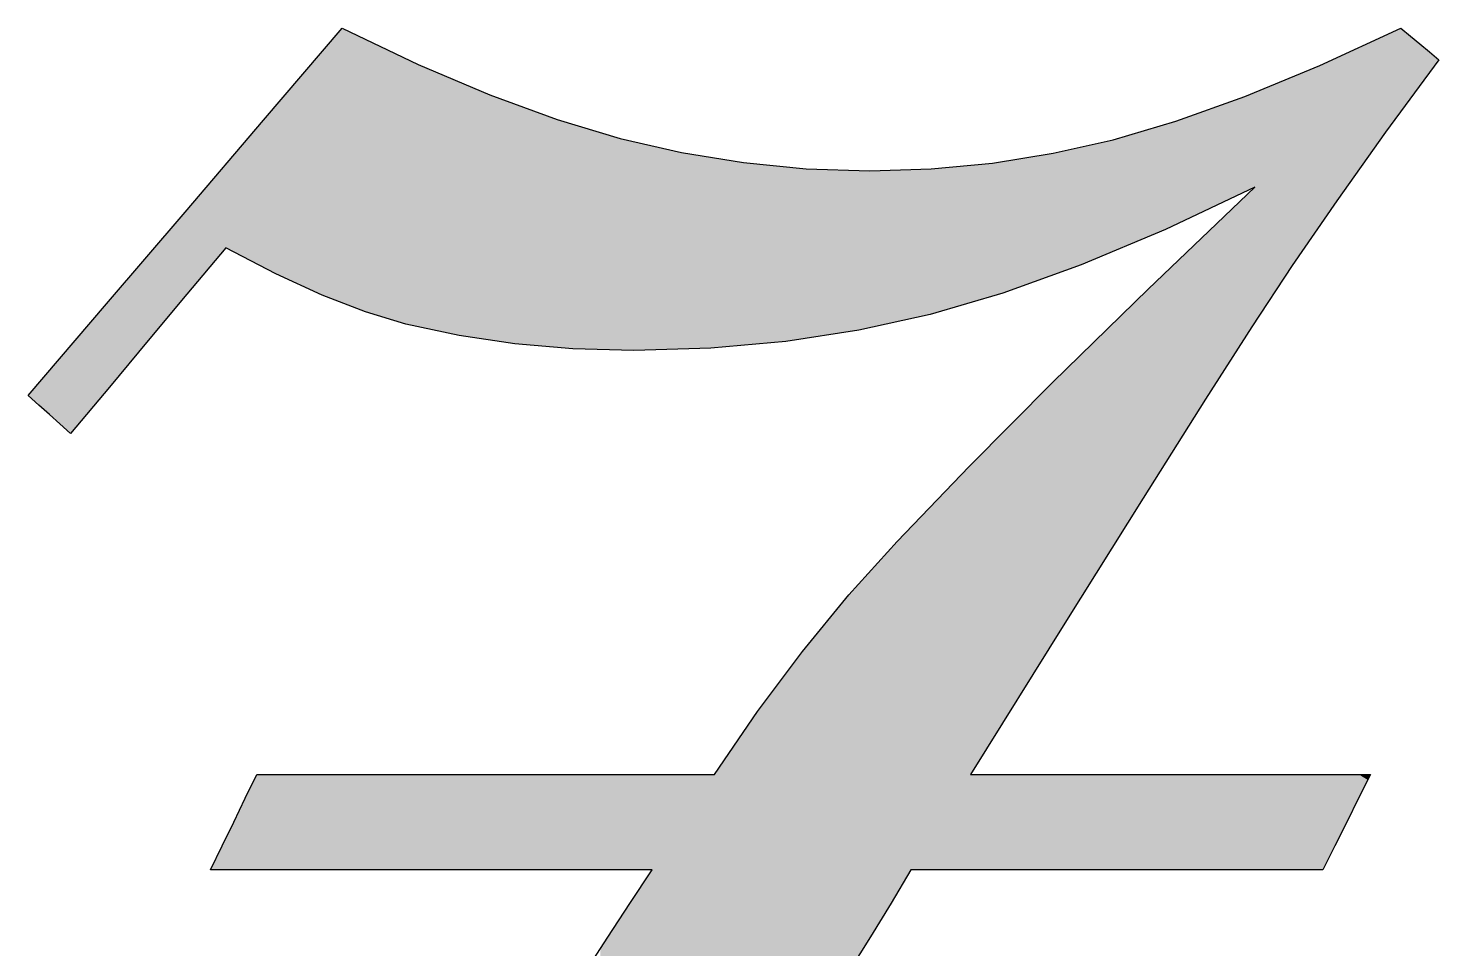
# Model space of a CAD drawing. Extents: x 71.7 to 141.5, y 142.1 to 180.9.
# Drawn here: x 103.83 to 114.95, y 173.63 to 180.89 of the extents above; entities that cross this region are included whole.
import ezdxf

# ---------------------------------------------------------------- set-up
doc = ezdxf.new("R2010")
doc.units = 0
doc.layers.add('SVG8', color=7, linetype='CONTINUOUS')

# ---------------------------------------------------------------- blocks, each defined once
blk = doc.blocks.new('*U4')
at = {"layer": 'SVG8', "color": 7}
for points in [[(106.308, 178.723), (106.151, 180.703), (106.308, 180.887)], [(106.308, 178.723), (106.308, 180.887), (106.359, 178.703)], [(106.359, 178.703), (106.308, 180.887), (106.359, 180.863)], [(106.359, 178.703), (106.359, 180.863), (106.404, 178.686)], [(106.404, 178.686), (106.359, 180.863), (106.404, 180.841)], [(106.404, 178.686), (106.404, 180.841), (106.492, 178.652)], [(106.492, 178.652), (106.404, 180.841), (106.492, 180.799)], [(114.528, 180.068), (114.41, 180.778), (114.528, 180.832)], [(114.649, 180.233), (114.528, 180.832), (114.649, 180.887)], [(114.528, 180.068), (114.528, 180.832), (114.649, 180.233)], [(114.649, 180.233), (114.649, 180.887), (114.653, 180.238)], [(114.653, 180.238), (114.649, 180.887), (114.653, 180.884)], [(114.653, 180.238), (114.653, 180.884), (114.724, 180.334)], [(114.724, 180.334), (114.653, 180.884), (114.724, 180.825)], [(114.724, 180.334), (114.724, 180.825), (114.727, 180.338)], [(114.727, 180.338), (114.724, 180.825), (114.727, 180.823)], [(114.727, 180.338), (114.727, 180.823), (114.798, 180.436)], [(114.798, 180.436), (114.727, 180.823), (114.798, 180.763)], [(106.151, 178.784), (106.139, 180.69), (106.151, 180.703)], [(106.151, 178.784), (106.151, 180.703), (106.308, 178.723)], [(106.492, 178.652), (106.492, 180.799), (106.503, 178.648)], [(106.503, 178.648), (106.492, 180.799), (106.503, 180.794)], [(106.503, 178.648), (106.503, 180.794), (106.537, 178.638)], [(106.537, 178.638), (106.503, 180.794), (106.537, 180.778)], [(106.537, 178.638), (106.537, 180.778), (106.753, 178.572)], [(106.753, 178.572), (106.537, 180.778), (106.753, 180.675)], [(114.316, 179.771), (114.222, 180.691), (114.316, 180.734)], [(114.388, 179.872), (114.316, 180.734), (114.388, 180.767)], [(114.316, 179.771), (114.316, 180.734), (114.388, 179.872)], [(114.392, 179.878), (114.388, 180.767), (114.392, 180.769)], [(114.388, 179.872), (114.388, 180.767), (114.392, 179.878)], [(114.41, 179.903), (114.392, 180.769), (114.41, 180.778)], [(114.392, 179.878), (114.392, 180.769), (114.41, 179.903)], [(114.41, 179.903), (114.41, 180.778), (114.528, 180.068)], [(114.798, 180.436), (114.798, 180.763), (114.8, 180.438)], [(114.8, 180.438), (114.798, 180.763), (114.8, 180.761)], [(114.8, 180.438), (114.8, 180.761), (114.873, 180.537)], [(114.873, 180.537), (114.8, 180.761), (114.873, 180.7)], [(106.06, 178.826), (105.989, 180.514), (106.06, 180.597)], [(106.138, 178.79), (106.06, 180.597), (106.138, 180.689)], [(106.06, 178.826), (106.06, 180.597), (106.138, 178.79)], [(106.139, 178.79), (106.138, 180.689), (106.139, 180.69)], [(106.138, 178.79), (106.138, 180.689), (106.139, 178.79)], [(106.139, 178.79), (106.139, 180.69), (106.151, 178.784)], [(106.753, 178.572), (106.753, 180.675), (106.783, 178.563)], [(106.783, 178.563), (106.753, 180.675), (106.783, 180.661)], [(106.783, 178.563), (106.783, 180.661), (106.808, 178.555)], [(106.808, 178.555), (106.783, 180.661), (106.808, 180.649)], [(106.808, 178.555), (106.808, 180.649), (106.905, 178.534)], [(106.905, 178.534), (106.808, 180.649), (106.905, 180.602)], [(106.905, 178.534), (106.905, 180.602), (107.009, 178.512)], [(107.009, 178.512), (106.905, 180.602), (107.009, 180.558)], [(114.01, 179.334), (113.858, 180.531), (114.01, 180.594)], [(114.034, 179.369), (114.01, 180.594), (114.034, 180.605)], [(114.01, 179.334), (114.01, 180.594), (114.034, 179.369)], [(114.123, 179.499), (114.034, 180.605), (114.123, 180.646)], [(114.034, 179.369), (114.034, 180.605), (114.123, 179.499)], [(114.128, 179.506), (114.123, 180.646), (114.128, 180.648)], [(114.123, 179.499), (114.123, 180.646), (114.128, 179.506)], [(114.143, 179.528), (114.128, 180.648), (114.143, 180.655)], [(114.128, 179.506), (114.128, 180.648), (114.143, 179.528)], [(114.222, 179.639), (114.143, 180.655), (114.222, 180.691)], [(114.143, 179.528), (114.143, 180.655), (114.222, 179.639)], [(114.222, 179.639), (114.222, 180.691), (114.316, 179.771)], [(114.873, 180.537), (114.873, 180.7), (114.874, 180.538)], [(114.874, 180.538), (114.873, 180.7), (114.874, 180.7)], [(114.874, 180.538), (114.874, 180.7), (114.947, 180.638)], [(105.989, 178.859), (105.946, 180.464), (105.989, 180.514)], [(105.989, 178.859), (105.989, 180.514), (106.06, 178.826)], [(107.009, 178.512), (107.009, 180.558), (107.071, 178.498)], [(107.071, 178.498), (107.009, 180.558), (107.071, 180.532)], [(107.071, 178.498), (107.071, 180.532), (107.108, 178.49)], [(107.108, 178.49), (107.071, 180.532), (107.108, 180.516)], [(107.108, 178.49), (107.108, 180.516), (107.228, 178.465)], [(107.228, 178.465), (107.108, 180.516), (107.228, 180.465)], [(113.792, 179.017), (113.622, 180.434), (113.792, 180.504)], [(113.837, 179.083), (113.792, 180.504), (113.837, 180.523)], [(113.792, 179.017), (113.792, 180.504), (113.837, 179.083)], [(113.858, 179.113), (113.837, 180.523), (113.858, 180.531)], [(113.837, 179.083), (113.837, 180.523), (113.858, 179.113)], [(113.858, 179.113), (113.858, 180.531), (114.01, 179.334)], [(105.946, 178.878), (105.784, 180.274), (105.946, 180.464)], [(105.946, 178.878), (105.946, 180.464), (105.989, 178.859)], [(107.228, 178.465), (107.228, 180.465), (107.228, 178.465)], [(107.228, 178.465), (107.228, 180.465), (107.228, 180.465)], [(107.228, 178.465), (107.228, 180.465), (107.439, 178.433)], [(107.439, 178.433), (107.228, 180.465), (107.439, 180.375)], [(107.439, 178.433), (107.439, 180.375), (107.47, 178.429)], [(107.47, 178.429), (107.439, 180.375), (107.47, 180.362)], [(113.474, 179.623), (113.42, 180.351), (113.474, 180.373)], [(113.499, 179.635), (113.474, 180.373), (113.499, 180.383)], [(113.474, 179.623), (113.474, 180.373), (113.499, 179.635)], [(113.502, 178.578), (113.499, 180.383), (113.502, 180.384)], [(113.499, 178.573), (113.499, 180.383), (113.502, 178.578)], [(113.593, 178.715), (113.502, 180.384), (113.593, 180.422)], [(113.502, 178.578), (113.502, 180.384), (113.593, 178.715)], [(113.622, 178.759), (113.593, 180.422), (113.622, 180.434)], [(113.593, 178.715), (113.593, 180.422), (113.622, 178.759)], [(113.622, 178.759), (113.622, 180.434), (113.792, 179.017)], [(105.784, 178.953), (105.689, 180.163), (105.784, 180.274)], [(105.784, 178.953), (105.784, 180.274), (105.946, 178.878)], [(107.47, 178.429), (107.47, 180.362), (107.577, 178.413)], [(107.577, 178.413), (107.47, 180.362), (107.577, 180.323)], [(107.577, 178.413), (107.577, 180.323), (107.649, 178.402)], [(107.649, 178.402), (107.577, 180.323), (107.649, 180.296)], [(107.649, 178.402), (107.649, 180.296), (107.667, 178.4)], [(107.667, 178.4), (107.649, 180.296), (107.667, 180.29)], [(107.667, 178.4), (107.667, 180.29), (107.749, 178.393)], [(107.749, 178.393), (107.667, 180.29), (107.749, 180.26)], [(107.749, 178.393), (107.749, 180.26), (107.839, 178.385)], [(107.839, 178.385), (107.749, 180.26), (107.839, 180.227)], [(113.163, 179.477), (113.109, 180.239), (113.163, 180.258)], [(113.175, 179.482), (113.163, 180.258), (113.175, 180.262)], [(113.163, 179.477), (113.163, 180.258), (113.175, 179.482)], [(113.223, 179.505), (113.175, 180.262), (113.223, 180.279)], [(113.175, 179.482), (113.175, 180.262), (113.223, 179.505)], [(113.257, 179.521), (113.223, 180.279), (113.257, 180.292)], [(113.223, 179.505), (113.223, 180.279), (113.257, 179.521)], [(113.282, 179.533), (113.257, 180.292), (113.282, 180.301)], [(113.257, 179.521), (113.257, 180.292), (113.282, 179.533)], [(113.338, 179.559), (113.282, 180.301), (113.338, 180.321)], [(113.282, 179.533), (113.282, 180.301), (113.338, 179.559)], [(113.419, 179.597), (113.338, 180.321), (113.419, 180.35)], [(113.338, 179.559), (113.338, 180.321), (113.419, 179.597)], [(113.42, 179.598), (113.419, 180.35), (113.42, 180.351)], [(113.419, 179.597), (113.419, 180.35), (113.42, 179.598)], [(113.42, 179.598), (113.42, 180.351), (113.474, 179.623)], [(105.689, 179.002), (105.636, 180.101), (105.689, 180.163)], [(105.689, 179.002), (105.689, 180.163), (105.784, 178.953)], [(107.839, 178.385), (107.839, 180.227), (107.879, 178.382)], [(107.879, 178.382), (107.839, 180.227), (107.879, 180.212)], [(107.879, 178.382), (107.879, 180.212), (108.001, 178.372)], [(108.001, 178.372), (107.879, 180.212), (108.001, 180.168)], [(108.001, 178.372), (108.001, 180.168), (108.051, 178.367)], [(108.051, 178.367), (108.001, 180.168), (108.051, 180.152)], [(108.051, 178.367), (108.051, 180.152), (108.126, 178.361)], [(108.126, 178.361), (108.051, 180.152), (108.126, 180.13)], [(112.876, 179.341), (112.833, 180.142), (112.876, 180.155)], [(113.109, 179.451), (112.876, 180.155), (113.109, 180.239)], [(112.876, 179.341), (112.876, 180.155), (113.109, 179.451)], [(113.109, 179.451), (113.109, 180.239), (113.163, 179.477)], [(105.58, 179.058), (105.544, 179.994), (105.58, 180.036)], [(105.636, 179.03), (105.58, 180.036), (105.636, 180.101)], [(105.58, 179.058), (105.58, 180.036), (105.636, 179.03)], [(105.636, 179.03), (105.636, 180.101), (105.689, 179.002)], [(108.126, 178.361), (108.126, 180.13), (108.226, 178.358)], [(108.226, 178.358), (108.126, 180.13), (108.226, 180.1)], [(108.226, 178.358), (108.226, 180.1), (108.239, 178.358)], [(108.239, 178.358), (108.226, 180.1), (108.239, 180.096)], [(108.239, 178.358), (108.239, 180.096), (108.332, 178.356)], [(108.332, 178.356), (108.239, 180.096), (108.332, 180.068)], [(108.332, 178.356), (108.332, 180.068), (108.341, 178.355)], [(108.341, 178.355), (108.332, 180.068), (108.341, 180.065)], [(108.341, 178.355), (108.341, 180.065), (108.4, 178.354)], [(108.4, 178.354), (108.341, 180.065), (108.4, 180.048)], [(108.4, 178.354), (108.4, 180.048), (108.498, 178.351)], [(108.498, 178.351), (108.4, 180.048), (108.498, 180.018)], [(112.618, 179.228), (112.411, 180.017), (112.618, 180.079)], [(112.657, 179.245), (112.618, 180.079), (112.657, 180.09)], [(112.618, 179.228), (112.618, 180.079), (112.657, 179.245)], [(112.657, 179.245), (112.657, 180.09), (112.658, 179.245)], [(112.658, 179.245), (112.657, 180.09), (112.658, 180.09)], [(112.728, 179.274), (112.658, 180.09), (112.728, 180.111)], [(112.658, 179.245), (112.658, 180.09), (112.728, 179.274)], [(112.753, 179.285), (112.728, 180.111), (112.753, 180.118)], [(112.728, 179.274), (112.728, 180.111), (112.753, 179.285)], [(112.793, 179.302), (112.753, 180.118), (112.793, 180.13)], [(112.753, 179.285), (112.753, 180.118), (112.793, 179.302)], [(112.833, 179.321), (112.793, 180.13), (112.833, 180.142)], [(112.793, 179.302), (112.793, 180.13), (112.833, 179.321)], [(112.833, 179.321), (112.833, 180.142), (112.876, 179.341)], [(105.499, 179.101), (105.453, 179.886), (105.499, 179.94)], [(105.544, 179.077), (105.499, 179.94), (105.544, 179.994)], [(105.499, 179.101), (105.499, 179.94), (105.544, 179.077)], [(105.544, 179.077), (105.544, 179.994), (105.58, 179.058)], [(108.498, 178.351), (108.498, 180.018), (108.575, 178.349)], [(108.575, 178.349), (108.498, 180.018), (108.575, 180)], [(108.575, 178.349), (108.575, 180), (108.605, 178.348)], [(108.605, 178.348), (108.575, 180), (108.605, 179.993)], [(108.605, 178.348), (108.605, 179.993), (108.695, 178.351)], [(108.695, 178.351), (108.605, 179.993), (108.695, 179.973)], [(108.695, 178.351), (108.695, 179.973), (108.749, 178.352)], [(108.749, 178.352), (108.695, 179.973), (108.749, 179.96)], [(108.749, 178.352), (108.749, 179.96), (108.828, 178.355)], [(108.828, 178.355), (108.749, 179.96), (108.828, 179.942)], [(108.828, 178.355), (108.828, 179.942), (108.981, 178.359)], [(108.981, 178.359), (108.828, 179.942), (108.981, 179.907)], [(112.045, 178.992), (112.001, 179.923), (112.045, 179.933)], [(112.113, 179.017), (112.045, 179.933), (112.113, 179.948)], [(112.045, 178.992), (112.045, 179.933), (112.113, 179.017)], [(112.131, 179.023), (112.113, 179.948), (112.131, 179.952)], [(112.113, 179.017), (112.113, 179.948), (112.131, 179.023)], [(112.3, 179.094), (112.131, 179.952), (112.3, 179.99)], [(112.131, 179.023), (112.131, 179.952), (112.3, 179.094)], [(112.361, 179.12), (112.3, 179.99), (112.361, 180.004)], [(112.3, 179.094), (112.3, 179.99), (112.361, 179.12)], [(112.381, 179.129), (112.361, 180.004), (112.381, 180.008)], [(112.361, 179.12), (112.361, 180.004), (112.381, 179.129)], [(112.411, 179.141), (112.381, 180.008), (112.411, 180.017)], [(112.381, 179.129), (112.381, 180.008), (112.411, 179.141)], [(112.411, 179.141), (112.411, 180.017), (112.618, 179.228)], [(105.391, 179.157), (105.377, 179.798), (105.391, 179.814)], [(105.453, 179.125), (105.391, 179.814), (105.453, 179.886)], [(105.391, 179.157), (105.391, 179.814), (105.453, 179.125)], [(105.453, 179.125), (105.453, 179.886), (105.499, 179.101)], [(108.981, 178.359), (108.981, 179.907), (109.04, 178.361)], [(109.04, 178.361), (108.981, 179.907), (109.04, 179.897)], [(109.04, 178.361), (109.04, 179.897), (109.1, 178.363)], [(109.1, 178.363), (109.04, 179.897), (109.1, 179.888)], [(109.1, 178.363), (109.1, 179.888), (109.212, 178.366)], [(109.212, 178.366), (109.1, 179.888), (109.212, 179.869)], [(109.212, 178.366), (109.212, 179.869), (109.242, 178.368)], [(109.242, 178.368), (109.212, 179.869), (109.242, 179.865)], [(109.242, 178.368), (109.242, 179.865), (109.367, 178.38)], [(109.367, 178.38), (109.242, 179.865), (109.367, 179.844)], [(109.367, 178.38), (109.367, 179.844), (109.393, 178.382)], [(109.393, 178.382), (109.367, 179.844), (109.393, 179.84)], [(109.393, 178.382), (109.393, 179.84), (109.47, 178.389)], [(109.47, 178.389), (109.393, 179.84), (109.47, 179.828)], [(109.47, 178.389), (109.47, 179.828), (109.581, 178.399)], [(109.581, 178.399), (109.47, 179.828), (109.581, 179.817)], [(109.581, 178.399), (109.581, 179.817), (109.675, 178.407)], [(109.675, 178.407), (109.581, 179.817), (109.675, 179.808)], [(111.425, 178.774), (111.257, 179.809), (111.425, 179.825)], [(111.425, 178.774), (111.425, 179.825), (111.431, 178.775)], [(111.431, 178.775), (111.425, 179.825), (111.431, 179.825)], [(111.513, 178.8), (111.431, 179.825), (111.513, 179.838)], [(111.431, 178.775), (111.431, 179.825), (111.513, 178.8)], [(111.529, 178.806), (111.513, 179.838), (111.529, 179.841)], [(111.513, 178.8), (111.513, 179.838), (111.529, 178.806)], [(111.6, 178.831), (111.529, 179.841), (111.6, 179.852)], [(111.529, 178.806), (111.529, 179.841), (111.6, 178.831)], [(111.616, 178.837), (111.6, 179.852), (111.616, 179.855)], [(111.6, 178.831), (111.6, 179.852), (111.616, 178.837)], [(111.813, 178.908), (111.616, 179.855), (111.813, 179.886)], [(111.616, 178.837), (111.616, 179.855), (111.813, 178.908)], [(111.906, 178.942), (111.813, 179.886), (111.906, 179.901)], [(111.813, 178.908), (111.813, 179.886), (111.906, 178.942)], [(111.908, 178.943), (111.906, 179.901), (111.908, 179.902)], [(111.906, 178.942), (111.906, 179.901), (111.908, 178.943)], [(111.987, 178.971), (111.908, 179.902), (111.987, 179.919)], [(111.908, 178.943), (111.908, 179.902), (111.987, 178.971)], [(112.001, 178.976), (111.987, 179.919), (112.001, 179.923)], [(111.987, 178.971), (111.987, 179.919), (112.001, 178.976)], [(112.001, 178.976), (112.001, 179.923), (112.045, 178.992)], [(105.361, 179.121), (105.27, 179.672), (105.361, 179.779)], [(105.377, 179.14), (105.361, 179.779), (105.377, 179.798)], [(105.361, 179.121), (105.361, 179.779), (105.377, 179.14)], [(105.377, 179.14), (105.377, 179.798), (105.391, 179.157)], [(109.675, 178.407), (109.675, 179.808), (109.804, 178.419)], [(109.804, 178.419), (109.675, 179.808), (109.804, 179.795)], [(109.804, 178.419), (109.804, 179.795), (109.934, 178.439)], [(109.934, 178.439), (109.804, 179.795), (109.934, 179.783)], [(109.934, 178.439), (109.934, 179.783), (109.935, 178.439)], [(109.935, 178.439), (109.934, 179.783), (109.935, 179.783)], [(109.935, 178.439), (109.935, 179.783), (109.964, 178.443)], [(109.964, 178.443), (109.935, 179.783), (109.964, 179.78)], [(109.964, 178.443), (109.964, 179.78), (110.125, 178.468)], [(110.125, 178.468), (109.964, 179.78), (110.125, 179.775)], [(110.125, 178.468), (110.125, 179.775), (110.3, 178.495)], [(110.3, 178.495), (110.125, 179.775), (110.3, 179.769)], [(110.3, 178.495), (110.3, 179.769), (110.302, 178.495)], [(110.302, 178.495), (110.3, 179.769), (110.302, 179.769)], [(110.302, 178.495), (110.302, 179.769), (110.379, 178.507)], [(110.379, 178.507), (110.302, 179.769), (110.379, 179.767)], [(110.379, 178.507), (110.379, 179.767), (110.412, 178.514)], [(110.412, 178.514), (110.379, 179.767), (110.412, 179.766)], [(110.412, 178.514), (110.412, 179.766), (110.454, 178.524)], [(110.454, 178.524), (110.412, 179.766), (110.454, 179.764)], [(110.454, 178.524), (110.454, 179.764), (110.464, 178.526)], [(110.464, 178.526), (110.454, 179.764), (110.464, 179.764)], [(110.464, 178.526), (110.464, 179.764), (110.471, 178.527)], [(110.471, 178.527), (110.464, 179.764), (110.471, 179.764)], [(110.55, 178.545), (110.471, 179.764), (110.55, 179.767)], [(110.471, 178.527), (110.471, 179.764), (110.55, 178.545)], [(110.633, 178.563), (110.55, 179.767), (110.633, 179.769)], [(110.55, 178.545), (110.55, 179.767), (110.633, 178.563)], [(110.679, 178.573), (110.633, 179.769), (110.679, 179.771)], [(110.633, 178.563), (110.633, 179.769), (110.679, 178.573)], [(110.788, 178.597), (110.679, 179.771), (110.788, 179.774)], [(110.679, 178.573), (110.679, 179.771), (110.788, 178.597)], [(110.829, 178.606), (110.788, 179.774), (110.829, 179.776)], [(110.788, 178.597), (110.788, 179.774), (110.829, 178.606)], [(110.939, 178.631), (110.829, 179.776), (110.939, 179.779)], [(110.829, 178.606), (110.829, 179.776), (110.939, 178.631)], [(110.939, 178.631), (110.939, 179.779), (110.949, 178.634)], [(110.949, 178.634), (110.939, 179.779), (110.949, 179.779)], [(110.969, 178.64), (110.949, 179.779), (110.969, 179.781)], [(110.949, 178.634), (110.949, 179.779), (110.969, 178.64)], [(110.976, 178.642), (110.969, 179.781), (110.976, 179.782)], [(110.969, 178.64), (110.969, 179.781), (110.976, 178.642)], [(111.23, 178.716), (110.976, 179.782), (111.23, 179.806)], [(110.976, 178.642), (110.976, 179.782), (111.23, 178.716)], [(111.247, 178.721), (111.23, 179.806), (111.247, 179.808)], [(111.23, 178.716), (111.23, 179.806), (111.247, 178.721)], [(111.257, 178.724), (111.247, 179.808), (111.257, 179.809)], [(111.247, 178.721), (111.247, 179.808), (111.257, 178.724)], [(111.257, 178.724), (111.257, 179.809), (111.425, 178.774)], [(105.27, 179.011), (105.195, 179.584), (105.27, 179.672)], [(105.27, 179.011), (105.27, 179.672), (105.361, 179.121)], [(113.474, 178.535), (113.42, 179.56), (113.474, 179.611)], [(113.499, 178.573), (113.474, 179.611), (113.499, 179.635)], [(113.474, 178.535), (113.474, 179.611), (113.499, 178.573)], [(105.195, 178.922), (105.085, 179.456), (105.195, 179.584)], [(105.195, 178.922), (105.195, 179.584), (105.27, 179.011)], [(113.338, 178.323), (113.282, 179.429), (113.338, 179.482)], [(113.419, 178.449), (113.338, 179.482), (113.419, 179.559)], [(113.338, 178.323), (113.338, 179.482), (113.419, 178.449)], [(113.42, 178.451), (113.419, 179.559), (113.42, 179.56)], [(113.419, 178.449), (113.419, 179.559), (113.42, 178.451)], [(113.42, 178.451), (113.42, 179.56), (113.474, 178.535)], [(105.069, 178.772), (104.93, 179.274), (105.069, 179.438)], [(105.071, 178.774), (105.069, 179.438), (105.071, 179.439)], [(105.069, 178.772), (105.069, 179.438), (105.071, 178.774)], [(105.085, 178.791), (105.071, 179.439), (105.085, 179.456)], [(105.071, 178.774), (105.071, 179.439), (105.085, 178.791)], [(105.085, 178.791), (105.085, 179.456), (105.195, 178.922)], [(113.223, 178.141), (113.175, 179.326), (113.223, 179.372)], [(113.257, 178.194), (113.223, 179.372), (113.257, 179.404)], [(113.223, 178.141), (113.223, 179.372), (113.257, 178.194)], [(113.282, 178.235), (113.257, 179.404), (113.282, 179.429)], [(113.257, 178.194), (113.257, 179.404), (113.282, 178.235)], [(113.282, 178.235), (113.282, 179.429), (113.338, 178.323)], [(104.93, 178.605), (104.78, 179.099), (104.93, 179.274)], [(104.93, 178.605), (104.93, 179.274), (105.069, 178.772)], [(113.109, 177.964), (112.876, 179.041), (113.109, 179.263)], [(113.163, 178.048), (113.109, 179.263), (113.163, 179.315)], [(113.109, 177.964), (113.109, 179.263), (113.163, 178.048)], [(113.175, 178.066), (113.163, 179.315), (113.175, 179.326)], [(113.163, 178.048), (113.163, 179.315), (113.175, 178.066)], [(113.175, 178.066), (113.175, 179.326), (113.223, 178.141)], [(104.757, 178.399), (104.68, 178.982), (104.757, 179.072)], [(104.773, 178.418), (104.757, 179.072), (104.773, 179.091)], [(104.757, 178.399), (104.757, 179.072), (104.773, 178.418)], [(104.78, 178.426), (104.773, 179.091), (104.78, 179.099)], [(104.773, 178.418), (104.773, 179.091), (104.78, 178.426)], [(104.78, 178.426), (104.78, 179.099), (104.93, 178.605)], [(112.876, 177.594), (112.833, 179), (112.876, 179.041)], [(112.876, 177.594), (112.876, 179.041), (113.109, 177.964)], [(104.668, 178.292), (104.579, 178.863), (104.668, 178.968)], [(104.68, 178.306), (104.668, 178.968), (104.68, 178.982)], [(104.668, 178.292), (104.668, 178.968), (104.68, 178.306)], [(104.68, 178.306), (104.68, 178.982), (104.757, 178.399)], [(112.793, 177.462), (112.753, 178.923), (112.793, 178.961)], [(112.833, 177.527), (112.793, 178.961), (112.833, 179)], [(112.793, 177.462), (112.793, 178.961), (112.833, 177.527)], [(112.833, 177.527), (112.833, 179), (112.876, 177.594)], [(104.579, 178.186), (104.49, 178.759), (104.579, 178.863)], [(104.579, 178.186), (104.579, 178.863), (104.668, 178.292)], [(112.657, 177.246), (112.618, 178.794), (112.657, 178.831)], [(112.658, 177.248), (112.657, 178.831), (112.658, 178.832)], [(112.657, 177.246), (112.657, 178.831), (112.658, 177.248)], [(112.728, 177.359), (112.658, 178.832), (112.728, 178.899)], [(112.658, 177.248), (112.658, 178.832), (112.728, 177.359)], [(112.753, 177.398), (112.728, 178.899), (112.753, 178.923)], [(112.728, 177.359), (112.728, 178.899), (112.753, 177.398)], [(112.753, 177.398), (112.753, 178.923), (112.793, 177.462)], [(104.452, 178.035), (104.4, 178.655), (104.452, 178.716)], [(104.474, 178.06), (104.452, 178.716), (104.474, 178.741)], [(104.452, 178.035), (104.452, 178.716), (104.474, 178.06)], [(104.49, 178.079), (104.474, 178.741), (104.49, 178.759)], [(104.474, 178.06), (104.474, 178.741), (104.49, 178.079)], [(104.49, 178.079), (104.49, 178.759), (104.579, 178.186)], [(112.618, 177.185), (112.411, 178.592), (112.618, 178.794)], [(112.618, 177.185), (112.618, 178.794), (112.657, 177.246)], [(104.4, 177.973), (104.238, 178.465), (104.4, 178.655)], [(104.4, 177.973), (104.4, 178.655), (104.452, 178.035)], [(112.411, 176.855), (112.381, 178.562), (112.411, 178.592)], [(112.411, 176.855), (112.411, 178.592), (112.618, 177.185)], [(112.3, 176.677), (112.131, 178.318), (112.3, 178.483)], [(112.361, 176.775), (112.3, 178.483), (112.361, 178.542)], [(112.3, 176.677), (112.3, 178.483), (112.361, 176.775)], [(112.381, 176.807), (112.361, 178.542), (112.381, 178.562)], [(112.361, 176.775), (112.361, 178.542), (112.381, 176.807)], [(112.381, 176.807), (112.381, 178.562), (112.411, 176.855)], [(104.168, 177.695), (104.133, 178.342), (104.168, 178.383)], [(104.238, 177.779), (104.168, 178.383), (104.238, 178.465)], [(104.168, 177.695), (104.168, 178.383), (104.238, 177.779)], [(104.238, 177.779), (104.238, 178.465), (104.4, 177.973)], [(104.084, 177.769), (104.001, 178.187), (104.084, 178.285)], [(104.133, 177.726), (104.084, 178.285), (104.133, 178.342)], [(104.084, 177.769), (104.084, 178.285), (104.133, 177.726)], [(104.133, 177.726), (104.133, 178.342), (104.168, 177.695)], [(112.113, 176.379), (112.045, 178.234), (112.113, 178.3)], [(112.131, 176.408), (112.113, 178.3), (112.131, 178.318)], [(112.113, 176.379), (112.113, 178.3), (112.131, 176.408)], [(112.131, 176.408), (112.131, 178.318), (112.3, 176.677)], [(104.001, 177.843), (103.917, 178.089), (104.001, 178.187)], [(104.001, 177.843), (104.001, 178.187), (104.084, 177.769)], [(111.987, 176.179), (111.908, 178.1), (111.987, 178.178)], [(112.001, 176.2), (111.987, 178.178), (112.001, 178.191)], [(111.987, 176.179), (111.987, 178.178), (112.001, 176.2)], [(112.045, 176.271), (112.001, 178.191), (112.045, 178.234)], [(112.001, 176.2), (112.001, 178.191), (112.045, 176.271)], [(112.045, 176.271), (112.045, 178.234), (112.113, 176.379)], [(103.917, 177.917), (103.834, 177.992), (103.917, 178.089)], [(103.917, 177.917), (103.917, 178.089), (104.001, 177.843)], [(111.906, 176.048), (111.813, 178.005), (111.906, 178.098)], [(111.908, 176.052), (111.906, 178.098), (111.908, 178.1)], [(111.906, 176.048), (111.906, 178.098), (111.908, 176.052)], [(111.908, 176.052), (111.908, 178.1), (111.987, 176.179)], [(111.813, 175.9), (111.616, 177.807), (111.813, 178.005)], [(111.813, 175.9), (111.813, 178.005), (111.906, 176.048)], [(111.513, 175.419), (111.431, 177.621), (111.513, 177.703)], [(111.529, 175.445), (111.513, 177.703), (111.529, 177.72)], [(111.513, 175.419), (111.513, 177.703), (111.529, 175.445)], [(111.6, 175.558), (111.529, 177.72), (111.6, 177.79)], [(111.529, 175.445), (111.529, 177.72), (111.6, 175.558)], [(111.616, 175.585), (111.6, 177.79), (111.616, 177.807)], [(111.6, 175.558), (111.6, 177.79), (111.616, 175.585)], [(111.616, 175.585), (111.616, 177.807), (111.813, 175.9)], [(111.425, 175.277), (111.257, 177.446), (111.425, 177.615)], [(111.431, 175.287), (111.425, 177.615), (111.431, 177.621)], [(111.425, 175.277), (111.425, 177.615), (111.431, 175.287)], [(111.431, 175.287), (111.431, 177.621), (111.513, 175.419)], [(111.23, 174.256), (110.976, 177.154), (111.23, 177.419)], [(111.247, 174.256), (111.23, 177.419), (111.247, 177.435)], [(111.23, 174.256), (111.23, 177.419), (111.247, 174.256)], [(111.257, 174.256), (111.247, 177.435), (111.257, 177.446)], [(111.247, 174.256), (111.247, 177.435), (111.257, 174.256)], [(111.257, 175.008), (111.257, 177.446), (111.425, 175.277)], [(110.969, 174.256), (110.949, 177.126), (110.969, 177.146)], [(110.976, 174.256), (110.969, 177.146), (110.976, 177.154)], [(110.969, 174.256), (110.969, 177.146), (110.976, 174.256)], [(110.976, 174.256), (110.976, 177.154), (111.23, 174.256)], [(110.939, 174.256), (110.829, 177), (110.939, 177.115)], [(110.949, 174.256), (110.939, 177.115), (110.949, 177.126)], [(110.939, 174.256), (110.939, 177.115), (110.949, 174.256)], [(110.949, 174.256), (110.949, 177.126), (110.969, 174.256)], [(110.788, 174.256), (110.679, 176.844), (110.788, 176.958)], [(110.829, 174.256), (110.788, 176.958), (110.829, 177)], [(110.788, 174.256), (110.788, 176.958), (110.829, 174.256)], [(110.829, 174.256), (110.829, 177), (110.939, 174.256)], [(110.679, 174.07), (110.633, 176.793), (110.679, 176.844)], [(110.679, 174.07), (110.679, 176.844), (110.788, 174.256)], [(110.633, 173.992), (110.55, 176.7), (110.633, 176.793)], [(110.633, 173.992), (110.633, 176.793), (110.679, 174.07)], [(110.454, 173.7), (110.412, 176.547), (110.454, 176.594)], [(110.464, 173.716), (110.454, 176.594), (110.464, 176.604)], [(110.454, 173.7), (110.454, 176.594), (110.464, 173.716)], [(110.471, 173.727), (110.464, 176.604), (110.471, 176.612)], [(110.464, 173.716), (110.464, 176.604), (110.471, 173.727)], [(110.55, 173.856), (110.471, 176.612), (110.55, 176.7)], [(110.471, 173.727), (110.471, 176.612), (110.55, 173.856)], [(110.55, 173.856), (110.55, 176.7), (110.633, 173.992)], [(110.379, 173.583), (110.302, 176.424), (110.379, 176.51)], [(110.412, 173.634), (110.379, 176.51), (110.412, 176.547)], [(110.379, 173.583), (110.379, 176.51), (110.412, 173.634)], [(110.412, 173.634), (110.412, 176.547), (110.454, 173.7)], [(110.3, 173.457), (110.125, 176.208), (110.3, 176.422)], [(110.302, 173.46), (110.3, 176.422), (110.302, 176.424)], [(110.3, 173.457), (110.3, 176.422), (110.302, 173.46)], [(110.302, 173.46), (110.302, 176.424), (110.379, 173.583)], [(110.125, 172.469), (109.964, 176.012), (110.125, 176.208)], [(110.125, 173.192), (110.125, 176.208), (110.3, 173.457)], [(109.934, 172.469), (109.804, 175.801), (109.934, 175.975)], [(109.935, 172.469), (109.934, 175.975), (109.935, 175.976)], [(109.934, 172.469), (109.934, 175.975), (109.935, 172.469)], [(109.964, 172.469), (109.935, 175.976), (109.964, 176.012)], [(109.935, 172.469), (109.935, 175.976), (109.964, 172.469)], [(109.964, 172.469), (109.964, 176.012), (110.125, 172.469)], [(109.804, 172.469), (109.675, 175.629), (109.804, 175.801)], [(109.804, 172.469), (109.804, 175.801), (109.934, 172.469)], [(109.675, 172.469), (109.581, 175.504), (109.675, 175.629)], [(109.675, 172.469), (109.675, 175.629), (109.804, 172.469)], [(109.581, 172.327), (109.47, 175.341), (109.581, 175.504)], [(109.581, 172.327), (109.581, 175.504), (109.675, 172.469)], [(109.47, 172.157), (109.393, 175.228), (109.47, 175.341)], [(109.47, 172.157), (109.47, 175.341), (109.581, 172.327)], [(109.367, 172), (109.242, 175.008), (109.367, 175.19)], [(109.393, 172.039), (109.367, 175.19), (109.393, 175.228)], [(109.367, 172), (109.367, 175.19), (109.393, 172.039)], [(109.393, 172.039), (109.393, 175.228), (109.47, 172.157)], [(105.636, 174.256), (105.58, 174.895), (105.636, 175.008)], [(105.636, 174.256), (105.636, 175.008), (105.689, 174.256)], [(105.689, 174.256), (105.636, 175.008), (105.689, 175.008)], [(105.689, 174.256), (105.689, 175.008), (105.784, 174.256)], [(105.784, 174.256), (105.689, 175.008), (105.784, 175.008)], [(105.784, 174.256), (105.784, 175.008), (105.946, 174.256)], [(105.946, 174.256), (105.784, 175.008), (105.946, 175.008)], [(105.946, 174.256), (105.946, 175.008), (105.989, 174.256)], [(105.989, 174.256), (105.946, 175.008), (105.989, 175.008)], [(105.989, 174.256), (105.989, 175.008), (106.06, 174.256)], [(106.06, 174.256), (105.989, 175.008), (106.06, 175.008)], [(106.06, 174.256), (106.06, 175.008), (106.138, 174.256)], [(106.138, 174.256), (106.06, 175.008), (106.138, 175.008)], [(106.138, 174.256), (106.138, 175.008), (106.139, 174.256)], [(106.139, 174.256), (106.138, 175.008), (106.139, 175.008)], [(106.139, 174.256), (106.139, 175.008), (106.151, 174.256)], [(106.151, 174.256), (106.139, 175.008), (106.151, 175.008)], [(106.151, 174.256), (106.151, 175.008), (106.308, 174.256)], [(106.308, 174.256), (106.151, 175.008), (106.308, 175.008)], [(106.308, 174.256), (106.308, 175.008), (106.359, 174.256)], [(106.359, 174.256), (106.308, 175.008), (106.359, 175.008)], [(106.359, 174.256), (106.359, 175.008), (106.404, 174.256)], [(106.404, 174.256), (106.359, 175.008), (106.404, 175.008)], [(106.404, 174.256), (106.404, 175.008), (106.492, 174.256)], [(106.492, 174.256), (106.404, 175.008), (106.492, 175.008)], [(106.492, 174.256), (106.492, 175.008), (106.503, 174.256)], [(106.503, 174.256), (106.492, 175.008), (106.503, 175.008)], [(106.503, 174.256), (106.503, 175.008), (106.537, 174.256)], [(106.537, 174.256), (106.503, 175.008), (106.537, 175.008)], [(106.537, 174.256), (106.537, 175.008), (106.753, 174.256)], [(106.753, 174.256), (106.537, 175.008), (106.753, 175.008)], [(106.753, 174.256), (106.753, 175.008), (106.783, 174.256)], [(106.783, 174.256), (106.753, 175.008), (106.783, 175.008)], [(106.783, 174.256), (106.783, 175.008), (106.808, 174.256)], [(106.808, 174.256), (106.783, 175.008), (106.808, 175.008)], [(106.808, 174.256), (106.808, 175.008), (106.905, 174.256)], [(106.905, 174.256), (106.808, 175.008), (106.905, 175.008)], [(106.905, 174.256), (106.905, 175.008), (107.009, 174.256)], [(107.009, 174.256), (106.905, 175.008), (107.009, 175.008)], [(107.009, 174.256), (107.009, 175.008), (107.071, 174.256)], [(107.071, 174.256), (107.009, 175.008), (107.071, 175.008)], [(107.071, 174.256), (107.071, 175.008), (107.108, 174.256)], [(107.108, 174.256), (107.071, 175.008), (107.108, 175.008)], [(107.108, 174.256), (107.108, 175.008), (107.228, 174.256)], [(107.228, 174.256), (107.108, 175.008), (107.228, 175.008)], [(107.228, 174.256), (107.228, 175.008), (107.228, 174.256)], [(107.228, 174.256), (107.228, 175.008), (107.228, 175.008)], [(107.228, 174.256), (107.228, 175.008), (107.439, 174.256)], [(107.439, 174.256), (107.228, 175.008), (107.439, 175.008)], [(107.439, 174.256), (107.439, 175.008), (107.47, 174.256)], [(107.47, 174.256), (107.439, 175.008), (107.47, 175.008)], [(107.47, 174.256), (107.47, 175.008), (107.577, 174.256)], [(107.577, 174.256), (107.47, 175.008), (107.577, 175.008)], [(107.577, 174.256), (107.577, 175.008), (107.649, 174.256)], [(107.649, 174.256), (107.577, 175.008), (107.649, 175.008)], [(107.649, 174.256), (107.649, 175.008), (107.667, 174.256)], [(107.667, 174.256), (107.649, 175.008), (107.667, 175.008)], [(107.667, 174.256), (107.667, 175.008), (107.749, 174.256)], [(107.749, 174.256), (107.667, 175.008), (107.749, 175.008)], [(107.749, 174.256), (107.749, 175.008), (107.839, 174.256)], [(107.839, 174.256), (107.749, 175.008), (107.839, 175.008)], [(107.839, 174.256), (107.839, 175.008), (107.879, 174.256)], [(107.879, 174.256), (107.839, 175.008), (107.879, 175.008)], [(107.879, 174.256), (107.879, 175.008), (108.001, 174.256)], [(108.001, 174.256), (107.879, 175.008), (108.001, 175.008)], [(108.001, 174.256), (108.001, 175.008), (108.051, 174.256)], [(108.051, 174.256), (108.001, 175.008), (108.051, 175.008)], [(108.051, 174.256), (108.051, 175.008), (108.126, 174.256)], [(108.126, 174.256), (108.051, 175.008), (108.126, 175.008)], [(108.126, 174.256), (108.126, 175.008), (108.226, 174.256)], [(108.226, 174.256), (108.126, 175.008), (108.226, 175.008)], [(108.226, 174.256), (108.226, 175.008), (108.239, 174.256)], [(108.239, 174.256), (108.226, 175.008), (108.239, 175.008)], [(108.239, 174.256), (108.239, 175.008), (108.332, 174.256)], [(108.332, 174.256), (108.239, 175.008), (108.332, 175.008)], [(108.332, 174.256), (108.332, 175.008), (108.341, 174.256)], [(108.341, 174.256), (108.332, 175.008), (108.341, 175.008)], [(108.341, 174.256), (108.341, 175.008), (108.4, 174.256)], [(108.4, 174.256), (108.341, 175.008), (108.4, 175.008)], [(108.4, 174.256), (108.4, 175.008), (108.498, 174.256)], [(108.498, 174.256), (108.4, 175.008), (108.498, 175.008)], [(108.498, 174.256), (108.498, 175.008), (108.575, 174.256)], [(108.575, 174.256), (108.498, 175.008), (108.575, 175.008)], [(108.575, 174.256), (108.575, 175.008), (108.605, 174.256)], [(108.605, 174.256), (108.575, 175.008), (108.605, 175.008)], [(108.605, 174.256), (108.605, 175.008), (108.695, 174.256)], [(108.695, 174.256), (108.605, 175.008), (108.695, 175.008)], [(108.695, 174.256), (108.695, 175.008), (108.749, 174.256)], [(108.749, 174.256), (108.695, 175.008), (108.749, 175.008)], [(108.749, 171.184), (108.749, 175.008), (108.828, 171.282)], [(108.828, 171.282), (108.749, 175.008), (108.828, 175.008)], [(108.828, 171.282), (108.828, 175.008), (108.981, 171.475)], [(108.981, 171.475), (108.828, 175.008), (108.981, 175.008)], [(108.981, 171.475), (108.981, 175.008), (109.04, 171.549)], [(109.04, 171.549), (108.981, 175.008), (109.04, 175.008)], [(109.04, 171.549), (109.04, 175.008), (109.1, 171.632)], [(109.1, 171.632), (109.04, 175.008), (109.1, 175.008)], [(109.1, 171.632), (109.1, 175.008), (109.212, 171.787)], [(109.212, 171.787), (109.1, 175.008), (109.212, 175.008)], [(109.212, 171.787), (109.212, 175.008), (109.242, 171.828)], [(109.242, 171.828), (109.212, 175.008), (109.242, 175.008)], [(109.242, 171.828), (109.242, 175.008), (109.367, 172)], [(111.257, 174.256), (111.257, 175.008), (111.425, 174.256)], [(111.425, 174.256), (111.257, 175.008), (111.425, 175.008)], [(111.425, 174.256), (111.425, 175.008), (111.431, 174.256)], [(111.431, 174.256), (111.425, 175.008), (111.431, 175.008)], [(111.431, 174.256), (111.431, 175.008), (111.513, 174.256)], [(111.513, 174.256), (111.431, 175.008), (111.513, 175.008)], [(111.513, 174.256), (111.513, 175.008), (111.529, 174.256)], [(111.529, 174.256), (111.513, 175.008), (111.529, 175.008)], [(111.529, 174.256), (111.529, 175.008), (111.6, 174.256)], [(111.6, 174.256), (111.529, 175.008), (111.6, 175.008)], [(111.6, 174.256), (111.6, 175.008), (111.616, 174.256)], [(111.616, 174.256), (111.6, 175.008), (111.616, 175.008)], [(111.616, 174.256), (111.616, 175.008), (111.813, 174.256)], [(111.813, 174.256), (111.616, 175.008), (111.813, 175.008)], [(111.813, 174.256), (111.813, 175.008), (111.906, 174.256)], [(111.906, 174.256), (111.813, 175.008), (111.906, 175.008)], [(111.906, 174.256), (111.906, 175.008), (111.908, 174.256)], [(111.908, 174.256), (111.906, 175.008), (111.908, 175.008)], [(111.908, 174.256), (111.908, 175.008), (111.987, 174.256)], [(111.987, 174.256), (111.908, 175.008), (111.987, 175.008)], [(111.987, 174.256), (111.987, 175.008), (112.001, 174.256)], [(112.001, 174.256), (111.987, 175.008), (112.001, 175.008)], [(112.001, 174.256), (112.001, 175.008), (112.045, 174.256)], [(112.045, 174.256), (112.001, 175.008), (112.045, 175.008)], [(112.045, 174.256), (112.045, 175.008), (112.113, 174.256)], [(112.113, 174.256), (112.045, 175.008), (112.113, 175.008)], [(112.113, 174.256), (112.113, 175.008), (112.131, 174.256)], [(112.131, 174.256), (112.113, 175.008), (112.131, 175.008)], [(112.131, 174.256), (112.131, 175.008), (112.3, 174.256)], [(112.3, 174.256), (112.131, 175.008), (112.3, 175.008)], [(112.3, 174.256), (112.3, 175.008), (112.361, 174.256)], [(112.361, 174.256), (112.3, 175.008), (112.361, 175.008)], [(112.361, 174.256), (112.361, 175.008), (112.381, 174.256)], [(112.381, 174.256), (112.361, 175.008), (112.381, 175.008)], [(112.381, 174.256), (112.381, 175.008), (112.411, 174.256)], [(112.411, 174.256), (112.381, 175.008), (112.411, 175.008)], [(112.411, 174.256), (112.411, 175.008), (112.618, 174.256)], [(112.618, 174.256), (112.411, 175.008), (112.618, 175.008)], [(112.618, 174.256), (112.618, 175.008), (112.657, 174.256)], [(112.657, 174.256), (112.618, 175.008), (112.657, 175.008)], [(112.657, 174.256), (112.657, 175.008), (112.658, 174.256)], [(112.658, 174.256), (112.657, 175.008), (112.658, 175.008)], [(112.658, 174.256), (112.658, 175.008), (112.728, 174.256)], [(112.728, 174.256), (112.658, 175.008), (112.728, 175.008)], [(112.728, 174.256), (112.728, 175.008), (112.753, 174.256)], [(112.753, 174.256), (112.728, 175.008), (112.753, 175.008)], [(112.753, 174.256), (112.753, 175.008), (112.793, 174.256)], [(112.793, 174.256), (112.753, 175.008), (112.793, 175.008)], [(112.793, 174.256), (112.793, 175.008), (112.833, 174.256)], [(112.833, 174.256), (112.793, 175.008), (112.833, 175.008)], [(112.833, 174.256), (112.833, 175.008), (112.876, 174.256)], [(112.876, 174.256), (112.833, 175.008), (112.876, 175.008)], [(112.876, 174.256), (112.876, 175.008), (113.109, 174.256)], [(113.109, 174.256), (112.876, 175.008), (113.109, 175.008)], [(113.109, 174.256), (113.109, 175.008), (113.163, 174.256)], [(113.163, 174.256), (113.109, 175.008), (113.163, 175.008)], [(113.163, 174.256), (113.163, 175.008), (113.175, 174.256)], [(113.175, 174.256), (113.163, 175.008), (113.175, 175.008)], [(113.175, 174.256), (113.175, 175.008), (113.223, 174.256)], [(113.223, 174.256), (113.175, 175.008), (113.223, 175.008)], [(113.223, 174.256), (113.223, 175.008), (113.257, 174.256)], [(113.257, 174.256), (113.223, 175.008), (113.257, 175.008)], [(113.257, 174.256), (113.257, 175.008), (113.282, 174.256)], [(113.282, 174.256), (113.257, 175.008), (113.282, 175.008)], [(113.282, 174.256), (113.282, 175.008), (113.338, 174.256)], [(113.338, 174.256), (113.282, 175.008), (113.338, 175.008)], [(113.338, 174.256), (113.338, 175.008), (113.419, 174.256)], [(113.419, 174.256), (113.338, 175.008), (113.419, 175.008)], [(113.419, 174.256), (113.419, 175.008), (113.42, 174.256)], [(113.42, 174.256), (113.419, 175.008), (113.42, 175.008)], [(113.42, 174.256), (113.42, 175.008), (113.474, 174.256)], [(113.474, 174.256), (113.42, 175.008), (113.474, 175.008)], [(113.474, 174.256), (113.474, 175.008), (113.499, 174.256)], [(113.499, 174.256), (113.474, 175.008), (113.499, 175.008)], [(113.499, 174.256), (113.499, 175.008), (113.502, 174.256)], [(113.502, 174.256), (113.499, 175.008), (113.502, 175.008)], [(113.502, 174.256), (113.502, 175.008), (113.593, 174.256)], [(113.593, 174.256), (113.502, 175.008), (113.593, 175.008)], [(113.593, 174.256), (113.593, 175.008), (113.622, 174.256)], [(113.622, 174.256), (113.593, 175.008), (113.622, 175.008)], [(113.622, 174.256), (113.622, 175.008), (113.792, 174.256)], [(113.792, 174.256), (113.622, 175.008), (113.792, 175.008)], [(113.792, 174.256), (113.792, 175.008), (113.837, 174.256)], [(113.837, 174.256), (113.792, 175.008), (113.837, 175.008)], [(113.837, 174.256), (113.837, 175.008), (113.858, 174.256)], [(113.858, 174.256), (113.837, 175.008), (113.858, 175.008)], [(113.858, 174.256), (113.858, 175.008), (114.01, 174.256)], [(114.01, 174.256), (113.858, 175.008), (114.01, 175.008)], [(114.01, 174.256), (114.01, 175.008), (114.034, 174.256)], [(114.034, 174.256), (114.01, 175.008), (114.034, 175.008)], [(114.034, 174.256), (114.034, 175.008), (114.123, 174.434)], [(114.123, 174.434), (114.034, 175.008), (114.123, 175.008)], [(114.123, 174.434), (114.123, 175.008), (114.128, 174.444)], [(114.128, 174.444), (114.123, 175.008), (114.128, 175.008)], [(114.128, 174.444), (114.128, 175.008), (114.143, 174.474)], [(114.143, 174.474), (114.128, 175.008), (114.143, 175.008)], [(114.143, 174.474), (114.143, 175.008), (114.222, 174.632)], [(114.222, 174.632), (114.143, 175.008), (114.222, 175.008)], [(114.222, 174.632), (114.222, 175.008), (114.316, 174.82)], [(114.316, 174.82), (114.222, 175.008), (114.316, 175.008)], [(114.316, 174.82), (114.316, 175.008), (114.388, 174.964)], [(114.388, 174.964), (114.316, 175.008), (114.388, 175.008)], [(114.388, 174.964), (114.388, 175.008), (114.392, 174.973)], [(114.392, 174.973), (114.388, 175.008), (114.392, 175.008)], [(114.392, 174.973), (114.392, 175.008), (114.41, 175.008)], [(105.544, 174.256), (105.499, 174.727), (105.544, 174.82)], [(105.58, 174.256), (105.544, 174.82), (105.58, 174.895)], [(105.544, 174.256), (105.544, 174.82), (105.58, 174.256)], [(105.58, 174.256), (105.58, 174.895), (105.636, 174.256)], [(105.499, 174.256), (105.453, 174.632), (105.499, 174.727)], [(105.499, 174.256), (105.499, 174.727), (105.544, 174.256)], [(105.453, 174.256), (105.391, 174.506), (105.453, 174.632)], [(105.453, 174.256), (105.453, 174.632), (105.499, 174.256)], [(105.391, 174.256), (105.377, 174.477), (105.391, 174.506)], [(105.391, 174.256), (105.391, 174.506), (105.453, 174.256)], [(105.361, 174.256), (105.27, 174.256), (105.361, 174.444)], [(105.377, 174.256), (105.361, 174.444), (105.377, 174.477)], [(105.361, 174.256), (105.361, 174.444), (105.377, 174.256)], [(105.377, 174.256), (105.377, 174.477), (105.391, 174.256)], [(108.749, 171.184), (108.695, 174.174), (108.749, 174.256)], [(108.695, 171.116), (108.605, 174.037), (108.695, 174.174)], [(108.695, 171.116), (108.695, 174.174), (108.749, 171.184)], [(108.605, 171.013), (108.575, 173.99), (108.605, 174.037)], [(108.605, 171.013), (108.605, 174.037), (108.695, 171.116)], [(108.575, 170.979), (108.498, 173.873), (108.575, 173.99)], [(108.575, 170.979), (108.575, 173.99), (108.605, 171.013)], [(108.498, 170.892), (108.4, 173.724), (108.498, 173.873)], [(108.498, 170.892), (108.498, 173.873), (108.575, 170.979)], [(108.4, 170.78), (108.341, 173.633), (108.4, 173.724)], [(108.4, 170.78), (108.4, 173.724), (108.498, 170.892)]]:
    blk.add_solid(points, dxfattribs=at)
blk = doc.blocks.new('BLOCK_2')
at = {"layer": 'SVG8'}
for points in [[(114.649, 180.887), (114.724, 180.825), (114.798, 180.763), (114.873, 180.7), (114.947, 180.638), (114.528, 180.068), (114.143, 179.528), (113.792, 179.017), (113.474, 178.535), (113.109, 177.964), (112.618, 177.185), (112.001, 176.2), (111.257, 175.008), (112.045, 175.008), (112.833, 175.008), (113.622, 175.008), (114.41, 175.008), (114.316, 174.82), (114.222, 174.632), (114.128, 174.444), (114.034, 174.256), (113.223, 174.256), (112.411, 174.256), (111.6, 174.256), (110.788, 174.256), (110.633, 173.992), (110.471, 173.727), (110.302, 173.46)], [(108.226, 173.458), (108.4, 173.724), (108.575, 173.99), (108.749, 174.256), (107.879, 174.256), (107.009, 174.256), (106.139, 174.256), (105.27, 174.256), (105.361, 174.444), (105.453, 174.632), (105.544, 174.82), (105.636, 175.008), (106.537, 175.008), (107.439, 175.008), (108.341, 175.008), (109.242, 175.008), (109.581, 175.504), (109.934, 175.975), (110.3, 176.422), (110.679, 176.844), (111.247, 177.435), (111.906, 178.098), (112.657, 178.831), (113.499, 179.635), (112.793, 179.302), (112.131, 179.023), (111.513, 178.8), (110.939, 178.631), (110.379, 178.507), (109.804, 178.419), (109.212, 178.366), (108.605, 178.348), (108.126, 178.361), (107.667, 178.4), (107.228, 178.465), (106.808, 178.555), (106.492, 178.652), (106.151, 178.784), (105.784, 178.953), (105.391, 179.157), (105.085, 178.791), (104.78, 178.426), (104.474, 178.06), (104.168, 177.695), (104.084, 177.769), (104.001, 177.843), (103.917, 177.917), (103.834, 177.992), (104.452, 178.716), (105.071, 179.439), (105.689, 180.163), (106.308, 180.887), (106.905, 180.602), (107.47, 180.362), (108.001, 180.168), (108.498, 180.018), (108.981, 179.907), (109.47, 179.828), (109.964, 179.78), (110.464, 179.764), (110.949, 179.779), (111.431, 179.825), (111.908, 179.902), (112.381, 180.008), (112.876, 180.155), (113.419, 180.35), (114.01, 180.594), (114.649, 180.887), (114.649, 180.887)]]:
    blk.add_lwpolyline(points, dxfattribs=at)
at = {"layer": 'SVG8', "color": 7}
blk.add_blockref('*U4', (0, 0), dxfattribs=at)

msp = doc.modelspace()

# ---------------------------------------------------------------- block references
at = {"layer": 'SVG8'}
msp.add_blockref('BLOCK_2', (0, 0), dxfattribs=at)

doc.saveas('drawing.dxf')
